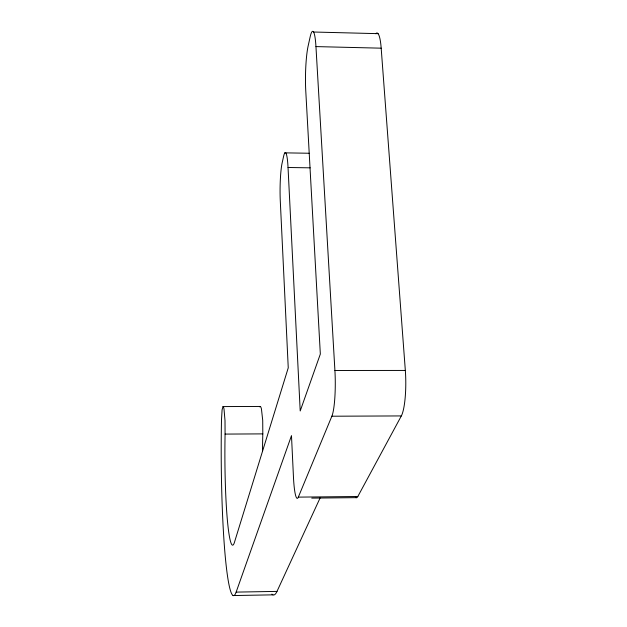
<?xml version="1.0" encoding="UTF-8"?>
<svg xmlns="http://www.w3.org/2000/svg" width="627" height="627" viewBox="0 0 627 627"><rect width="100%" height="100%" fill="white"/><g stroke="black" fill="none" stroke-linecap="round" stroke-linejoin="round"><path stroke-width="0.94" d="M375.792 33.709A33.129 5.619 -88 0 1 381.185 48.177L405.332 370.439A34.861 6.709 -90 0 1 401.335 415.928L357.821 496.506L298.334 497.125L331.863 416.218A35.049 5.188 89.9 0 0 334.912 370.479L315.953 46.594A33.286 4.334 -88.5 0 0 310.153 36.891L308.147 45.928A32.917 4.256 -88.6 0 0 305.757 90.758L320.334 354.059L300.208 410.959L288.036 167.495A28.591 3.339 -89.2 0 0 283.631 156.241L282.103 163.114A28.325 3.284 -89.2 0 0 280.293 201.048L288.248 367.837L234.459 542.3A84.974 7.171 89.6 0 1 227.256 518.764A84.974 7.171 89.6 0 1 225.085 434.088L225.007 420.568L224.019 409.149A29.845 2.351 89.7 0 0 223.008 406.578L260.142 406.453A29.759 3.064 89.7 0 1 261.451 409.016L262.721 420.396L262.807 433.884A84.716 9.319 89.6 0 0 262.525 451.542M320.366 497.383L276.993 591.394L236.144 592.107L291.484 435.632L293.475 477.343A29.955 3.786 89.5 0 0 298.334 497.125M223.008 406.578L222.083 409.878L221.503 419.675A135.267 11.443 89.6 0 0 224.889 552.403A135.267 11.443 89.6 0 0 236.144 592.107M259.711 406.868L260.142 406.453M233.04 595.556L272.949 594.843M311.744 498.112L355.995 497.65M225.085 434.088L262.807 433.884M331.863 416.218L401.335 415.928M334.912 370.479L405.332 370.439M288.036 167.495L310.193 167.832M284.862 152.855L309.142 153.247M313.539 32.016L378.089 33.662M315.953 46.594L381.185 48.177M276.993 591.394A134.852 14.868 89.6 0 1 271.906 594.098M357.821 496.506A29.814 4.906 89.4 0 1 355.509 497.242"/></g></svg>
